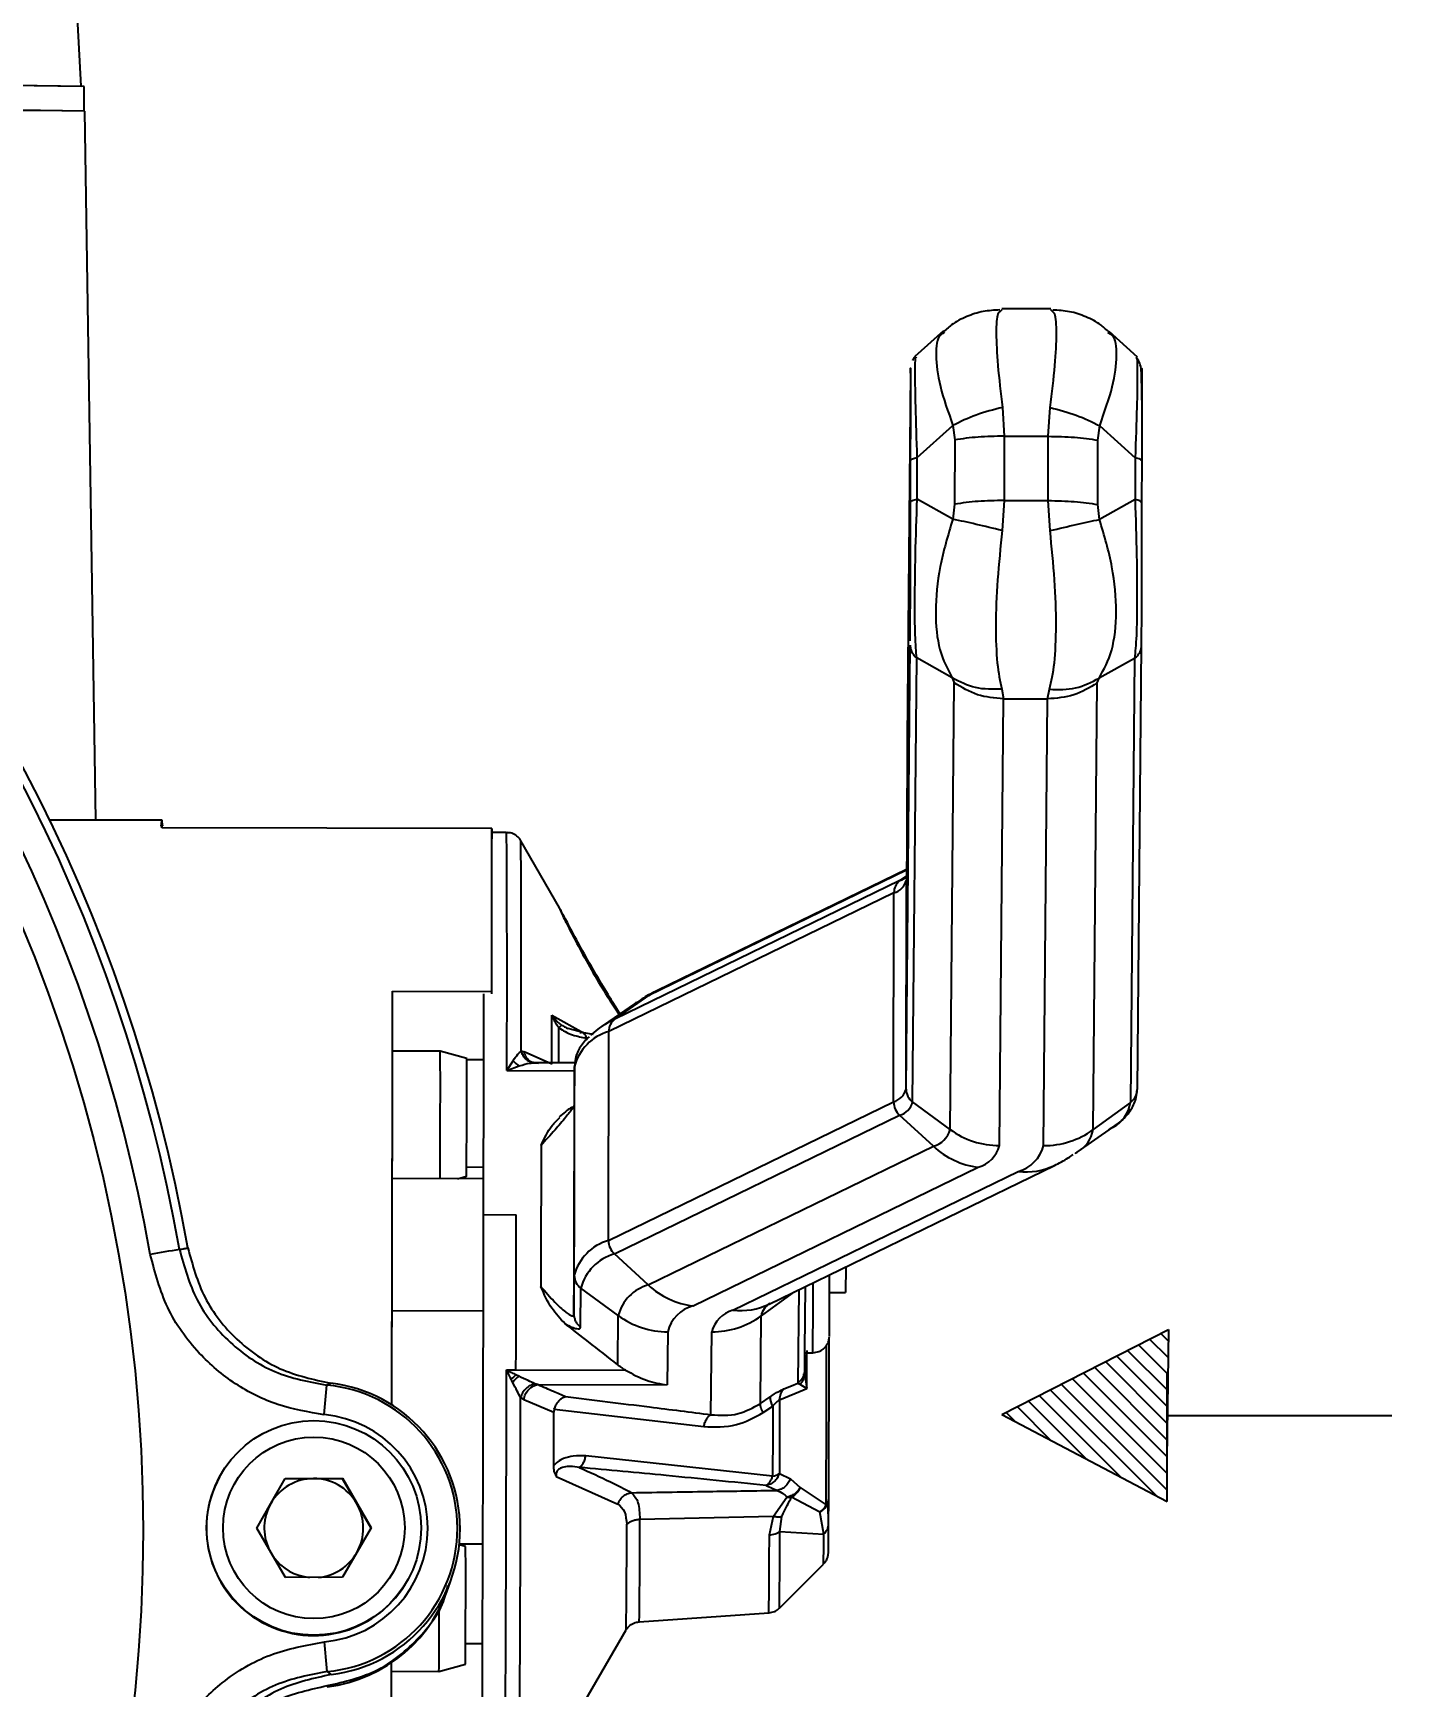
# Model space of a CAD drawing. Header units: millimetres. Extents: x 2451 to 4400, y 944 to 2322.
# Drawn here: x 3118 to 3201, y 2026.9 to 2127.1 of the extents above; entities that cross this region are included whole.
import ezdxf

# ---------------------------------------------------------------- set-up
doc = ezdxf.new("R2010")
doc.units = ezdxf.units.MM
doc.layers.add('layer 1', color=7, linetype='Continuous')
doc.layers.add('标注', color=3, linetype='Continuous', lineweight=13)
doc.styles.add('SLDTEXTSTYLE1', font='txt.shx', dxfattribs={"width": 0.7, "bigfont": 'gbcbig.shx'})
doc.dimstyles.new('SLDDIMSTYLE12$0', dxfattribs={"dimtxt": 12, "dimasz": 10, "dimexe": 0, "dimexo": 0.0625, "dimgap": 0.875, "dimtad": 1, "dimdec": 1, "dimlfac": 1.8, "dimrnd": 1e-09, "dimzin": 12, "dimdsep": 46, "dimtxsty": 'SLDTEXTSTYLE1', "dimcen": 0.09, "dimdle": 8.16, "dimclrd": 3, "dimclre": 3, "dimadec": 0, "dimazin": 3, "dimtfac": 1, "dimtdec": 1, "dimtofl": 0, "dimtmove": 0, "dimatfit": 3, "dimfxl": 0, "dimfrac": 2, "dimtolj": 1, "dimlwd": 5, "dimlwe": 5, "dimarcsym": 0})

# ---------------------------------------------------------------- blocks, each defined once
blk = doc.blocks.new('*D54')
at = {"layer": 'Defpoints', "color": 0, "transparency": 16777216}
for p in [(3222.01, 2185.53), (3133.6, 1948.33), (3234.01, 1948.33)]:
    blk.add_point(p, dxfattribs=at)
at = {"layer": '标注', "color": 3, "lineweight": 5, "transparency": 16777216}
blk.add_line((3222.08, 2185.53), (3234.01, 2185.53), dxfattribs=at)
at = {"layer": '标注', "color": 3, "linetype": 'Continuous', "lineweight": 5, "transparency": 16777216}
for p, q in [((3234.01, 2175.53), (3234.01, 1958.33)), ((3133.66, 1948.33), (3234.01, 1948.33))]:
    blk.add_line(p, q, dxfattribs=at)
at = {"layer": '标注', "color": 3, "transparency": 16777216}
for points in [[(3232.35, 2175.53), (3235.68, 2175.53), (3234.01, 2185.53)], [(3232.35, 1958.33), (3235.68, 1958.33), (3234.01, 1948.33)]]:
    blk.add_solid(points, dxfattribs=at)
at = {"layer": '标注', "color": 0, "transparency": 16777216, "insert": (3228.14, 2066.93), "char_height": 10, "attachment_point": 5, "rotation": 90, "style": 'SLDTEXTSTYLE1'}
blk.add_mtext('\\A1;235', dxfattribs=at)

msp = doc.modelspace()

# ---------------------------------------------------------------- hatches: boundary and pattern name
at = {"layer": 'layer 1'}
h = msp.add_hatch(dxfattribs=at)
h.set_pattern_fill('ANSI31', color=256, scale=0.225, angle=90)
h.set_pattern_definition([(135, (1977.1605, -5074.2783), (-0.50513941, -0.50513941), [])])
h.paths.add_polyline_path([(3186.831, 2048.536), (3176.725, 2043.393), (3186.76, 2038.114), (3186.76, 2043.325)])

# ---------------------------------------------------------------- linework, layer by layer
at = {"color": 7, "linetype": 'Continuous', "lineweight": 25}
for p, q in [((3120.948, 2123.861), (3120.7, 2128.764)), ((3121.125, 2122.354), (3121.128, 2123.847)), ((3121.835, 2079.396), (3121.166, 2122.347)), ((3176.725, 2110.315), (3176.614, 2110.19)), ((3179.703, 2110.368), (3176.725, 2110.373)), ((3179.817, 2110.184), (3179.703, 2110.309)), ((3173.202, 2109.026), (3171.472, 2107.474)), ((3184.946, 2107.447), (3183.229, 2109.002)), ((3173.269, 2108.949), (3173.162, 2108.88)), ((3183.267, 2108.858), (3183.162, 2108.926)), ((3171.203, 2106.553), (3170.999, 2084.337)), ((3176.772, 2104.397), (3176.883, 2102.653)), ((3179.55, 2102.648), (3179.665, 2104.392)), ((3171.61, 2101.366), (3173.769, 2103.303)), ((3173.769, 2103.303), (3173.881, 2102.431)), ((3182.547, 2102.414), (3182.661, 2103.286)), ((3182.661, 2103.286), (3184.809, 2101.341)), ((3173.881, 2102.431), (3173.875, 2098.536)), ((3176.883, 2102.653), (3176.877, 2098.758)), ((3176.883, 2102.653), (3179.55, 2102.648)), ((3179.544, 2098.753), (3179.55, 2102.648)), ((3182.542, 2098.52), (3182.547, 2102.414)), ((3171.204, 2098.653), (3171.208, 2101.184)), ((3171.606, 2098.834), (3171.61, 2101.366)), ((3184.809, 2101.341), (3184.806, 2098.809)), ((3185.208, 2101.158), (3185.204, 2098.626)), ((3173.761, 2097.626), (3171.606, 2098.834)), ((3173.875, 2098.536), (3173.761, 2097.626)), ((3176.877, 2098.758), (3176.761, 2096.937)), ((3176.877, 2098.758), (3179.544, 2098.753)), ((3179.653, 2096.932), (3179.544, 2098.753)), ((3182.653, 2097.609), (3182.542, 2098.52)), ((3184.806, 2098.809), (3182.653, 2097.609)), ((3170.931, 2063.098), (3171.179, 2090.001)), ((3185.179, 2089.974), (3184.931, 2063.072)), ((3171.33, 2062.319), (3171.577, 2089.221)), ((3173.732, 2088.012), (3171.577, 2089.221)), ((3184.777, 2089.196), (3182.624, 2087.996)), ((3184.777, 2089.196), (3184.53, 2062.294)), ((3173.732, 2088.012), (3173.843, 2087.721)), ((3182.51, 2087.705), (3182.624, 2087.996)), ((3173.594, 2060.659), (3173.843, 2087.721)), ((3176.733, 2087.324), (3176.842, 2086.742)), ((3179.508, 2086.737), (3179.625, 2087.319)), ((3182.261, 2060.643), (3182.51, 2087.705)), ((3176.593, 2059.68), (3176.842, 2086.742)), ((3176.842, 2086.742), (3179.508, 2086.737)), ((3179.259, 2059.675), (3179.508, 2086.737)), ((3170.995, 2083.732), (3170.976, 2078.944)), ((3125.844, 2079.388), (3119.041, 2079.401)), ((3125.787, 2079.02), (3125.902, 2079.02)), ((3125.839, 2079.388), (3125.828, 2079.389)), ((3125.902, 2079.02), (3125.839, 2079.381)), ((3145.843, 2078.884), (3125.843, 2078.921)), ((3145.843, 2078.884), (3145.842, 2078.252)), ((3145.843, 2078.85), (3145.843, 2078.652)), ((3145.843, 2078.85), (3145.843, 2078.85)), ((3145.843, 2078.652), (3145.843, 2078.85)), ((3146.728, 2078.65), (3145.843, 2078.652)), ((3149.934, 2074.077), (3147.593, 2078.148)), ((3170.971, 2078.036), (3170.95, 2075.756)), ((3170.955, 2076.354), (3155.337, 2068.761)), ((3170.956, 2076.407), (3155.862, 2069.069)), ((3170.56, 2075.728), (3170.952, 2076.001)), ((3170.197, 2074.988), (3152.917, 2066.587)), ((3170.56, 2075.728), (3153.281, 2067.327)), ((3170.178, 2062.33), (3170.197, 2074.988)), ((3170.931, 2063.098), (3170.95, 2075.756)), ((3139.818, 2065.395), (3139.825, 2069.03)), ((3139.825, 2069.03), (3145.825, 2069.019)), ((3145.824, 2068.874), (3145.825, 2069.019)), ((3154.485, 2068.272), (3152.329, 2066.782)), ((3153.281, 2067.327), (3155.337, 2068.761)), ((3149.471, 2067.582), (3149.605, 2067.259)), ((3149.471, 2067.582), (3149.665, 2067.327)), ((3149.471, 2067.582), (3151.427, 2066.484)), ((3151.353, 2066.522), (3150.433, 2066.776)), ((3151.998, 2066.416), (3151.277, 2066.534)), ((3152.899, 2053.93), (3152.917, 2066.587)), ((3142.711, 2065.39), (3139.818, 2065.395)), ((3144.311, 2064.958), (3142.711, 2065.39)), ((3147.611, 2065.411), (3147.794, 2065.357)), ((3149.469, 2064.616), (3147.794, 2065.357)), ((3145.307, 2064.876), (3144.312, 2064.878)), ((3146.745, 2064.218), (3147.121, 2064.818)), ((3146.745, 2064.218), (3147.497, 2064.508)), ((3146.745, 2064.218), (3150.843, 2064.21)), ((3148.236, 2064.683), (3148.151, 2064.756)), ((3148.155, 2064.761), (3148.19, 2064.763)), ((3150.871, 2064.691), (3148.415, 2064.696)), ((3148.476, 2064.695), (3148.66, 2064.669)), ((3150.846, 2064.476), (3150.824, 2062.116)), ((3150.827, 2051.818), (3150.846, 2064.476)), ((3152.899, 2053.93), (3170.178, 2062.33)), ((3173.594, 2060.659), (3171.33, 2062.319)), ((3184.53, 2062.294), (3182.261, 2060.643)), ((3153.26, 2053.112), (3170.539, 2061.512)), ((3172.59, 2059.635), (3170.539, 2061.512)), ((3181.292, 2059.275), (3183.448, 2060.766)), ((3155.311, 2051.235), (3172.59, 2059.635)), ((3145.294, 2058.36), (3144.301, 2058.362)), ((3158.027, 2049.968), (3175.306, 2058.368)), ((3160.442, 2049.707), (3177.721, 2058.107)), ((3162.636, 2050.078), (3179.915, 2058.479)), ((3145.303, 2057.669), (3139.803, 2057.68)), ((3143.759, 2057.672), (3144.297, 2057.816)), ((3145.312, 2055.494), (3147.312, 2055.49)), ((3155.311, 2051.235), (3153.26, 2053.112)), ((3167.273, 2052.332), (3167.269, 2050.778)), ((3150.805, 2049.458), (3150.827, 2051.818)), ((3151.204, 2048.679), (3151.226, 2051.039)), ((3153.49, 2049.379), (3151.226, 2051.039)), ((3164.425, 2050.948), (3164.373, 2045.287)), ((3164.821, 2051.141), (3164.786, 2047.304)), ((3164.156, 2050.817), (3162.157, 2049.363)), ((3162.64, 2050.082), (3162.636, 2050.078)), ((3166.298, 2050.78), (3167.269, 2050.778)), ((3139.788, 2049.68), (3145.288, 2049.669)), ((3153.463, 2046.4), (3153.49, 2049.379)), ((3162.108, 2044.046), (3162.157, 2049.363)), ((3156.489, 2048.4), (3156.459, 2045.181)), ((3159.109, 2043.377), (3159.155, 2048.395)), ((3164.786, 2047.304), (3164.774, 2046.065)), ((3164.784, 2047.133), (3165.283, 2047.132)), ((3146.718, 2046.088), (3147.295, 2046.087)), ((3147.295, 2046.087), (3153.928, 2046.074)), ((3164.773, 2046.054), (3164.773, 2045.824)), ((3148.631, 2045.196), (3148.447, 2045.252)), ((3148.631, 2045.196), (3156.459, 2045.181)), ((3164.373, 2045.287), (3164.504, 2045.22)), ((3164.504, 2045.22), (3164.924, 2044.953)), ((3164.763, 2045.699), (3164.747, 2045.841)), ((3164.784, 2045.616), (3164.755, 2045.659)), ((3164.773, 2045.824), (3164.81, 2045.609)), ((3164.81, 2045.609), (3164.924, 2044.953)), ((3147.763, 2044.3), (3147.58, 2044.408)), ((3147.763, 2044.3), (3149.592, 2043.53)), ((3162.108, 2044.046), (3162.691, 2044.451)), ((3162.273, 2043.499), (3162.856, 2043.889)), ((3149.616, 2043.701), (3158.674, 2042.653)), ((3162.846, 2039.648), (3151.529, 2040.874)), ((3129.349, 2039.634), (3129.337, 2039.612)), ((3131.59, 2036.509), (3133.313, 2039.514)), ((3132.444, 2037.999), (3133.306, 2039.502)), ((3133.306, 2039.502), (3133.313, 2039.514)), ((3133.306, 2039.502), (3135.038, 2039.507)), ((3133.313, 2039.514), (3136.777, 2039.525)), ((3135.038, 2039.507), (3136.77, 2039.513)), ((3136.77, 2039.513), (3136.777, 2039.525)), ((3136.77, 2039.513), (3137.641, 2038.015)), ((3136.777, 2039.525), (3138.518, 2036.531)), ((3149.737, 2039.632), (3153.46, 2037.957)), ((3163.259, 2039.817), (3163.922, 2039.496)), ((3163.922, 2039.496), (3164.512, 2038.971)), ((3164.512, 2038.971), (3166.092, 2037.913)), ((3131.59, 2036.509), (3132.444, 2037.999)), ((3137.641, 2038.015), (3138.511, 2036.518)), ((3162.896, 2037.224), (3163.716, 2038.381)), ((3163.999, 2038.395), (3165.712, 2037.486)), ((3166.231, 2036.654), (3166.21, 2038.064)), ((3154.803, 2037.045), (3162.896, 2037.224)), ((3162.647, 2036.089), (3162.896, 2037.224)), ((3163.285, 2036.299), (3163.411, 2037.212)), ((3165.945, 2036.147), (3165.712, 2037.486)), ((3133.331, 2033.514), (3131.59, 2036.509)), ((3138.518, 2036.531), (3136.796, 2033.525)), ((3163.285, 2036.299), (3165.945, 2036.147)), ((3144.246, 2035.396), (3143.859, 2035.501)), ((3143.864, 2035.556), (3145.244, 2035.553)), ((3163.256, 2031.658), (3165.929, 2034.321)), ((3136.796, 2033.525), (3133.331, 2033.514)), ((3140.744, 2033.377), (3140.756, 2033.399)), ((3154.768, 2030.834), (3162.618, 2031.369)), ((3147.482, 2019.149), (3153.971, 2030.339)), ((3144.24, 2029.52), (3145.23, 2029.518)), ((3142.632, 2027.828), (3144.233, 2028.254)), ((3135.864, 2026.963), (3135.864, 2026.884)), ((3139.738, 2023.017), (3139.747, 2027.834)), ((3139.747, 2027.834), (3142.632, 2027.828))]:
    msp.add_line(p, q, dxfattribs=at)
at = {"color": 7, "linetype": 'Continuous', "lineweight": 25, "flags": 128}
for points in [[(3125.843, 2078.921), (3125.844, 2079.129), (3125.844, 2079.276), (3125.844, 2079.362), (3125.844, 2079.388), (3125.844, 2079.359)], [(3145.825, 2069.019), (3145.828, 2070.869), (3145.831, 2072.564), (3145.834, 2074.091), (3145.837, 2075.441), (3145.839, 2076.603), (3145.841, 2077.568), (3145.842, 2078.33), (3145.843, 2078.884)], [(3139.778, 2043.967), (3139.778, 2044.035), (3139.784, 2047.358), (3139.79, 2050.707), (3139.797, 2054.039), (3139.803, 2057.313), (3139.809, 2060.487), (3139.814, 2063.523), (3139.82, 2066.383), (3139.825, 2069.03)], [(3155.337, 2068.761), (3155.637, 2068.95), (3155.862, 2069.069)], [(3145.325, 2068.875), (3145.324, 2067.126), (3145.322, 2064.462), (3145.32, 2061.613), (3145.316, 2058.612), (3145.312, 2055.494)], [(3154.609, 2068.355), (3154.551, 2068.317), (3154.485, 2068.272)], [(3155.337, 2068.761), (3154.917, 2068.541), (3154.609, 2068.355)], [(3149.469, 2064.616), (3149.47, 2065.008), (3149.47, 2065.394), (3149.47, 2065.775), (3149.47, 2066.149), (3149.47, 2066.517), (3149.47, 2066.878), (3149.47, 2067.233), (3149.471, 2067.582)], [(3149.902, 2064.693), (3149.903, 2065.005), (3149.903, 2065.316), (3149.903, 2065.623), (3149.903, 2065.925), (3149.903, 2066.224), (3149.903, 2066.518), (3149.903, 2066.808)], [(3139.803, 2057.68), (3139.804, 2057.745), (3139.805, 2058.294), (3139.806, 2059.147), (3139.808, 2060.22), (3139.81, 2061.408), (3139.813, 2062.594), (3139.815, 2063.664), (3139.816, 2064.511), (3139.817, 2065.053), (3139.818, 2065.238)], [(3150.824, 2062.116), (3150.822, 2060.615), (3150.821, 2059.082), (3150.818, 2057.522), (3150.816, 2055.939), (3150.814, 2054.337), (3150.811, 2052.72), (3150.808, 2051.092), (3150.805, 2049.458)], [(3148.818, 2059.693), (3148.816, 2058.661), (3148.815, 2057.614), (3148.813, 2056.556), (3148.812, 2055.487), (3148.81, 2054.408), (3148.809, 2053.322), (3148.807, 2052.23), (3148.805, 2051.132)], [(3181.168, 2059.192), (3181.226, 2059.231), (3181.292, 2059.275)], [(3145.312, 2055.494), (3145.307, 2052.295), (3145.301, 2049.054), (3145.295, 2045.809), (3145.288, 2042.596), (3145.281, 2039.455), (3145.273, 2036.422), (3145.265, 2033.532), (3145.257, 2030.819), (3145.248, 2028.315), (3145.24, 2026.05), (3145.232, 2024.05), (3145.224, 2022.338), (3145.216, 2020.935), (3145.209, 2019.856), (3145.202, 2019.116), (3145.196, 2018.721), (3145.19, 2018.678), (3145.185, 2018.986), (3145.183, 2019.352)], [(3147.295, 2046.087), (3147.298, 2047.268), (3147.3, 2048.45), (3147.302, 2049.634), (3147.304, 2050.815), (3147.306, 2051.994), (3147.308, 2053.167), (3147.31, 2054.333), (3147.312, 2055.49)], [(3139.778, 2043.967), (3139.779, 2044.894), (3139.785, 2047.638), (3139.788, 2049.68)], [(3166.246, 2038.299), (3166.252, 2039.992), (3166.258, 2041.907), (3166.263, 2043.993), (3166.268, 2046.198), (3166.272, 2047.966)], [(3164.924, 2044.953), (3164.925, 2045.416), (3164.926, 2045.882), (3164.927, 2046.35), (3164.928, 2046.82), (3164.929, 2047.261)], [(3166.092, 2037.913), (3166.098, 2039.669), (3166.104, 2041.655), (3166.11, 2043.82), (3166.115, 2046.108), (3166.118, 2047.58)], [(3163.271, 2044.279), (3164.197, 2044.657), (3164.924, 2044.953)], [(3163.519, 2044.937), (3163.997, 2045.133), (3164.373, 2045.287)], [(3162.856, 2043.889), (3162.855, 2043.34), (3162.854, 2042.796), (3162.852, 2042.257), (3162.851, 2041.723), (3162.85, 2041.194), (3162.848, 2040.672), (3162.847, 2040.157), (3162.846, 2039.648)], [(3163.271, 2044.279), (3163.269, 2043.701), (3163.268, 2043.127), (3163.266, 2042.559), (3163.265, 2041.997), (3163.264, 2041.441), (3163.262, 2040.892), (3163.261, 2040.35), (3163.259, 2039.817)], [(3149.585, 2040.293), (3149.586, 2040.691), (3149.587, 2041.091), (3149.588, 2041.493), (3149.589, 2041.898), (3149.59, 2042.303), (3149.591, 2042.711), (3149.592, 2043.12), (3149.592, 2043.53)], [(3139.738, 2023.017), (3139.742, 2024.78), (3139.746, 2026.85), (3139.748, 2028.343)], [(3139.747, 2027.834), (3139.748, 2027.944), (3139.748, 2028.344)]]:
    msp.add_lwpolyline(points, dxfattribs=at)
at = {"color": 7, "linetype": 'Continuous', "lineweight": 25}
for centre, radius in [((3030.04, 2036.361), 94.663), ((3135.052, 2036.517), 6.5), ((3135.054, 2036.52), 5.5)]:
    msp.add_circle(centre, radius, dxfattribs=at)
for centre, radius, start, end in [((3030.037, 2036.355), 98.358, 9.97103, 80.17554), ((3030.019, 2036.322), 98.897, 9.98805, 80.15852), ((3030.04, 2036.36), 96.56, 9.97103, 80.17554), ((3080.415, -1240.457), 3364.551, 89.306666, 90.082028), ((3078.141, -1649.468), 3773.558, 89.350019, 90.038598), ((3081.932, -1097.624), 3220.21, 89.302633, 90.063052), ((3081.312, -1213.659), 3336.244, 89.315529, 90.050211), ((1662.989, 2069.713), 1483.766, 359.787804, 0.345097), ((1794.432, 2069.929), 1353.186, 359.808689, 0.348016), ((3169.43, 2078.124), 2.65, 295.24418, 305.37832), ((3171.087, 2075.01), 0.891, 126.27936, 181.38624), ((3169.901, 2076.031), 1.084, 285.80968, 345.28933), ((3149.169, 2067.708), 0.625, 314.19082, 322.46077), ((3151.052, 2065.966), 1.425, 134.50456, 143.7613), ((3155.6, 2062.195), 5.632, 114.31767, 132.14262), ((3153.808, 2066.609), 0.891, 126.27965, 181.38624), ((3153.73, 2063.719), 2.982, 105.80968, 165.28933), ((2097.64, 2063.158), 1045.074, 359.699377, 0.122379), ((2419.024, 2062.753), 725.29, 359.609932, 0.174176), ((3148.133, 2065.661), 1.317, 219.82595, 241.14282), ((3169.882, 2063.374), 1.084, 285.80968, 345.28934), ((3171.897, 2063.101), 0.966, 180.13473, 234.04922), ((3183.966, 2063.077), 0.965, 305.75488, 359.70234), ((3171.296, 2062.335), 1.118, 180.24064, 227.4025), ((3170.229, 2062.608), 1.138, 285.80916, 345.29049), ((3182.455, 2062.616), 2.1, 298.20725, 351.16182), ((3172.196, 2061.026), 1.446, 285.80968, 345.28933), ((3176.596, 2064.77), 5.091, 233.86445, 269.96206), ((3179.276, 2064.762), 5.087, 269.81807, 305.9323), ((3180.404, 2060.932), 1.879, 298.20725, 351.16182), ((3175.884, 2063.152), 4.819, 226.87008, 263.10388), ((3174.801, 2060.15), 1.852, 285.80968, 345.28933), ((3177.118, 2060.237), 2.214, 285.80968, 345.28933), ((3178.177, 2062.078), 3.997, 263.45746, 295.77052), ((3153.711, 2051.061), 2.982, 105.80968, 165.28933), ((3154.016, 2053.935), 1.118, 180.24064, 227.40217), ((3156.618, 1876.452), 179.41, 99.53162, 100.10446), ((3154.057, 2050.295), 2.927, 105.8094, 165.28943), ((3151.793, 2051.82), 0.966, 180.13471, 234.04896), ((3156.024, 2048.714), 2.62, 105.80968, 165.28933), ((3158.605, 2054.752), 4.819, 226.87009, 263.10389), ((2539.132, 2051.974), 626.169, 359.556913, 359.945099), ((2657.248, 2052.12), 509.052, 359.55152, 359.97077), ((3158.63, 2047.838), 2.214, 105.80968, 165.28933), ((3160.898, 2053.678), 3.997, 263.45746, 295.77041), ((3163.175, 2049.206), 1.03, 118.70132, 171.24577), ((3156.492, 2053.49), 5.091, 233.86445, 269.96206), ((3160.947, 2047.924), 1.852, 105.80968, 165.28933), ((3159.171, 2053.482), 5.087, 269.81792, 305.9322), ((-640.303, 2046.573), 3787.021, 359.577542, 359.992665), ((2811.351, 2073.903), 325.761, 354.62321, 354.93873), ((3135.037, 2036.489), 8.712, 275.44582, 84.70086), ((3135.02, 2036.457), 8.89, 276.98978, 83.15691), ((3149.589, 2043.116), 3.526, 130.58235, 137.10171), ((3164.166, 2044.317), 0.897, 136.25638, 182.45189), ((-238.553, 2044.831), 3386.133, 359.565433, 359.992842), ((3163.645, 2044.427), 0.954, 178.53629, 214.28679), ((3135.04, 2036.495), 6.912, 275.44583, 84.70085), ((3135.04, 2036.495), 6.5, 151.3368, 331.33626), ((3135.047, 2036.507), 3, 90.17977, 150.17994), ((3135.047, 2036.507), 3, 30.18021, 90.17985), ((3162.639, 2040.752), 1.123, 280.60062, 303.54163), ((3135.047, 2036.507), 3, 150.18007, 204.99697), ((3135.047, 2036.507), 3, 330.18008, 30.18027), ((3165.31, 2038.332), 0.937, 295.39792, 358.00277), ((3165.131, 2038.386), 1.072, 302.82082, 333.78084), ((3165.657, 2038.31), 0.59, 317.63471, 358.94086), ((2764.471, 2036.129), 390.333, 359.22278, 0.13442), ((2748.484, 2035.8), 405.523, 359.22834, 0.13034), ((2814.127, 2035.885), 348.52, 359.25748, 0.03361), ((2818.439, 2036.108), 344.845, 359.26054, 0.03172), ((3088.651, 2035.885), 77.294, 358.84083, 0.19433), ((3135.047, 2036.507), 3, 275.42388, 330.17995), ((2418.96, 2033.192), 725.29, 359.609932, 0.174176), ((3135.047, 2036.507), 3, 215.36346, 264.93578), ((3134.762, 2035.716), 8.9, 277.11175, 344.0623), ((2607.869, 2031.688), 534.776, 359.58645, 359.98901), ((2901.196, 2006.816), 235.606, 5.1137, 5.55264)]:
    msp.add_arc(centre, radius, start, end, dxfattribs=at)
msp.add_ellipse((3124.795, 2049.39), major_axis=(1.033, 29.998), ratio=0.0060211, start_param=0.000196, end_param=0.1570316, dxfattribs=at)
for points, knots in [([(3176.616, 2110.301), (3176.275, 2110.283), (3175.586, 2110.246), (3174.592, 2109.924), (3173.748, 2109.486), (3173.31, 2109.085), (3173.129, 2108.919)], [0, 0, 0, 0, 0.2655793, 0.5371604, 0.8089121, 1, 1, 1, 1]), ([(3176.614, 2110.19), (3176.569, 2110.161), (3176.424, 2110.069), (3176.371, 2108.964), (3176.454, 2107.048), (3176.666, 2105.283), (3176.772, 2104.397)], [0, 0, 0, 0, 0.130481, 0.4195627, 0.708722, 1, 1, 1, 1]), ([(3179.665, 2104.392), (3179.773, 2105.277), (3179.988, 2107.042), (3180.07, 2108.957), (3180.014, 2110.062), (3179.864, 2110.155), (3179.817, 2110.184)], [0, 0, 0, 0, 0.291277, 0.580435, 0.8695156, 1, 1, 1, 1]), ([(3183.25, 2108.94), (3183.086, 2109.092), (3182.664, 2109.479), (3181.839, 2109.909), (3180.847, 2110.236), (3180.157, 2110.276), (3179.816, 2110.295)], [0, 0, 0, 0, 0.1773745, 0.4537399, 0.7299254, 1, 1, 1, 1]), ([(3173.162, 2108.88), (3173.109, 2108.851), (3172.795, 2108.681), (3172.697, 2107.607), (3172.906, 2105.76), (3173.481, 2104.124), (3173.769, 2103.303)], [0, 0, 0, 0, 0.063268, 0.3746954, 0.6862063, 1, 1, 1, 1]), ([(3182.661, 2103.286), (3182.951, 2104.106), (3183.529, 2105.74), (3183.736, 2107.586), (3183.636, 2108.659), (3183.32, 2108.83), (3183.267, 2108.858)], [0, 0, 0, 0, 0.3142358, 0.6261853, 0.9380513, 1, 1, 1, 1]), ([(3171.475, 2107.465), (3171.465, 2107.456), (3171.395, 2107.393), (3171.351, 2107.309), (3171.313, 2107.238)], [0, 0, 0, 0, 0.15119103, 1, 1, 1, 1]), ([(3171.61, 2101.366), (3171.573, 2102.446), (3171.506, 2104.447), (3171.478, 2106.541), (3171.494, 2107.526), (3171.534, 2107.42), (3171.546, 2107.389)], [0, 0, 0, 0, 0.3258743, 0.6036927, 0.8816137, 1, 1, 1, 1]), ([(3184.87, 2107.361), (3184.884, 2107.392), (3184.93, 2107.495), (3184.949, 2106.5), (3184.92, 2104.405), (3184.848, 2102.412), (3184.809, 2101.341)], [0, 0, 0, 0, 0.118836, 0.3972893, 0.6759167, 1, 1, 1, 1]), ([(3185.208, 2104.836), (3185.208, 2105.263), (3185.208, 2106.186), (3185.174, 2107.014), (3184.978, 2107.289), (3184.91, 2107.386)], [0, 0, 0, 0, 0.358739, 0.7752182, 1, 1, 1, 1]), ([(3171.208, 2101.184), (3171.209, 2101.949), (3171.211, 2103.371), (3171.212, 2105.08), (3171.211, 2106.296), (3171.208, 2106.947), (3171.205, 2106.691), (3171.203, 2106.553)], [0, 0, 0, 0, 0.20872371, 0.38836947, 0.55468562, 0.75997191, 1, 1, 1, 1]), ([(3185.203, 2106.526), (3185.205, 2106.654), (3185.208, 2106.892), (3185.21, 2106.469), (3185.212, 2105.451), (3185.211, 2103.669), (3185.209, 2102.037), (3185.208, 2101.158)], [0, 0, 0, 0, 0.2085412, 0.3881399, 0.5544367, 0.759769, 1, 1, 1, 1]), ([(3176.772, 2104.397), (3176.229, 2104.257), (3175.141, 2103.978), (3174.226, 2103.528), (3173.769, 2103.303)], [0, 0, 0, 0, 0.50000229, 1, 1, 1, 1]), ([(3179.665, 2104.392), (3180.204, 2104.251), (3181.291, 2103.968), (3182.203, 2103.514), (3182.661, 2103.286)], [0, 0, 0, 0, 0.4968674, 1, 1, 1, 1]), ([(3171.18, 2090.25), (3171.181, 2090.422), (3171.184, 2090.802), (3171.189, 2091.999), (3171.194, 2093.732), (3171.2, 2096.046), (3171.203, 2097.74), (3171.204, 2098.653)], [0, 0, 0, 0, 0.1567304, 0.348086, 0.5252691, 0.7440429, 1, 1, 1, 1]), ([(3171.577, 2089.221), (3171.543, 2089.612), (3171.478, 2090.338), (3171.456, 2092.663), (3171.494, 2095.605), (3171.567, 2097.705), (3171.606, 2098.834)], [0, 0, 0, 0, 0.2702915, 0.5008839, 0.7316205, 1, 1, 1, 1]), ([(3184.806, 2098.809), (3184.841, 2097.671), (3184.907, 2095.561), (3184.93, 2092.614), (3184.891, 2090.304), (3184.817, 2089.583), (3184.777, 2089.196)], [0, 0, 0, 0, 0.2705363, 0.5011773, 0.7319034, 1, 1, 1, 1]), ([(3185.204, 2098.626), (3185.203, 2097.836), (3185.2, 2096.366), (3185.196, 2094.25), (3185.19, 2092.387), (3185.184, 2090.777), (3185.181, 2090.256), (3185.179, 2089.974)], [0, 0, 0, 0, 0.2087237, 0.3883695, 0.5546856, 0.7599719, 1, 1, 1, 1]), ([(3173.761, 2097.626), (3173.471, 2096.661), (3172.895, 2094.737), (3172.653, 2091.982), (3172.879, 2089.584), (3173.447, 2088.538), (3173.732, 2088.012)], [0, 0, 0, 0, 0.2509317, 0.5000153, 0.7490533, 1, 1, 1, 1]), ([(3176.761, 2096.937), (3176.221, 2097.068), (3175.135, 2097.331), (3174.221, 2097.527), (3173.761, 2097.626)], [0, 0, 0, 0, 0.4968674, 1, 1, 1, 1]), ([(3179.653, 2096.932), (3180.197, 2097.061), (3181.285, 2097.32), (3182.197, 2097.513), (3182.653, 2097.609)], [0, 0, 0, 0, 0.5000008, 1, 1, 1, 1]), ([(3182.624, 2087.996), (3182.914, 2088.52), (3183.492, 2089.564), (3183.734, 2091.961), (3183.507, 2094.717), (3182.938, 2096.643), (3182.653, 2097.609)], [0, 0, 0, 0, 0.2509467, 0.4999847, 0.7490684, 1, 1, 1, 1]), ([(3176.761, 2096.937), (3176.652, 2095.931), (3176.435, 2093.925), (3176.341, 2091.136), (3176.42, 2088.772), (3176.628, 2087.808), (3176.733, 2087.324)], [0, 0, 0, 0, 0.2509316, 0.5000152, 0.7490533, 1, 1, 1, 1]), ([(3179.625, 2087.319), (3179.735, 2087.802), (3179.953, 2088.766), (3180.048, 2091.129), (3179.968, 2093.919), (3179.758, 2095.925), (3179.653, 2096.932)], [0, 0, 0, 0, 0.2509467, 0.4999848, 0.7490685, 1, 1, 1, 1]), ([(3176.733, 2087.324), (3176.189, 2087.316), (3175.102, 2087.299), (3174.189, 2087.775), (3173.732, 2088.012)], [0, 0, 0, 0, 0.4999999, 1, 1, 1, 1]), ([(3179.625, 2087.319), (3180.165, 2087.308), (3181.251, 2087.287), (3182.165, 2087.758), (3182.624, 2087.996)], [0, 0, 0, 0, 0.49686744, 1, 1, 1, 1]), ([(3170.999, 2084.337), (3170.998, 2084.262), (3170.997, 2084.125), (3170.996, 2083.854), (3170.995, 2083.732)], [0, 0, 0, 0, 0.5508938, 1, 1, 1, 1]), ([(3147.607, 2078.107), (3147.582, 2078.157), (3147.506, 2078.304), (3147.287, 2078.496), (3147.007, 2078.636), (3146.813, 2078.635), (3146.736, 2078.635)], [0, 0, 0, 0, 0.1582571, 0.4672751, 0.7878151, 1, 1, 1, 1]), ([(3170.976, 2078.944), (3170.975, 2078.738), (3170.973, 2078.334), (3170.972, 2078.134), (3170.971, 2078.036)], [0, 0, 0, 0, 0.5097088, 1, 1, 1, 1]), ([(3149.898, 2074.132), (3149.898, 2074.132), (3149.885, 2074.152), (3149.915, 2074.081), (3149.99, 2073.91), (3150.182, 2073.503), (3150.575, 2072.703), (3151.019, 2071.867), (3151.252, 2071.429)], [0, 0, 0, 0, 0.0035147, 0.1343787, 0.2670283, 0.4024902, 0.6866685, 1, 1, 1, 1]), ([(3152.271, 2069.831), (3151.985, 2070.325), (3151.426, 2071.293), (3150.796, 2072.456), (3150.408, 2073.189), (3150.184, 2073.612), (3150.02, 2073.922), (3149.962, 2074.026), (3149.934, 2074.077)], [0, 0, 0, 0, 0.2761052, 0.5399605, 0.6646183, 0.7810211, 0.8926751, 1, 1, 1, 1]), ([(3151.252, 2071.429), (3151.527, 2070.932), (3152.077, 2069.938), (3152.928, 2068.55), (3153.35, 2067.925), (3153.551, 2067.627)], [0, 0, 0, 0, 0.3429205, 0.6863659, 1, 1, 1, 1]), ([(3153.6, 2067.66), (3153.428, 2067.931), (3153.056, 2068.517), (3152.546, 2069.371), (3152.271, 2069.831)], [0, 0, 0, 0, 0.4613627, 1, 1, 1, 1]), ([(3155.862, 2069.069), (3155.578, 2068.932), (3155.187, 2068.743), (3154.821, 2068.479), (3154.721, 2068.407)], [0, 0, 0, 0, 0.7275003, 1, 1, 1, 1]), ([(3149.605, 2067.259), (3149.656, 2067.166), (3149.743, 2067.006), (3149.856, 2066.866), (3149.903, 2066.808)], [0, 0, 0, 0, 0.5830316, 1, 1, 1, 1]), ([(3150.054, 2066.982), (3149.978, 2067.039), (3149.836, 2067.144), (3149.719, 2067.269), (3149.665, 2067.327)], [0, 0, 0, 0, 0.5364801, 1, 1, 1, 1]), ([(3150.054, 2066.982), (3150.133, 2066.932), (3150.264, 2066.85), (3150.39, 2066.798), (3150.439, 2066.778)], [0, 0, 0, 0, 0.6084364, 1, 1, 1, 1]), ([(3149.903, 2066.808), (3150.025, 2066.728), (3150.287, 2066.556), (3150.857, 2066.324), (3151.286, 2066.239), (3151.566, 2066.184)], [0, 0, 0, 0, 0.2320046, 0.4979825, 1, 1, 1, 1]), ([(3151.723, 2066.275), (3151.537, 2066.081), (3151.17, 2065.697), (3150.892, 2065.06), (3150.858, 2064.639), (3150.846, 2064.483)], [0, 0, 0, 0, 0.3918062, 0.7742593, 1, 1, 1, 1]), ([(3151.168, 2066.526), (3151.209, 2066.536), (3151.294, 2066.555), (3151.408, 2066.495), (3151.505, 2066.374), (3151.546, 2066.246), (3151.566, 2066.184)], [0, 0, 0, 0, 0.2454954, 0.5, 0.7545047, 1, 1, 1, 1]), ([(3147.121, 2064.818), (3147.221, 2064.96), (3147.397, 2065.212), (3147.546, 2065.351), (3147.611, 2065.411)], [0, 0, 0, 0, 0.5684211, 1, 1, 1, 1]), ([(3148.476, 2064.695), (3148.381, 2064.702), (3148.186, 2064.718), (3147.922, 2064.874), (3147.712, 2065.109), (3147.644, 2065.312), (3147.611, 2065.411)], [0, 0, 0, 0, 0.2432266, 0.5000017, 0.7567759, 1, 1, 1, 1]), ([(3148.66, 2064.669), (3148.561, 2064.668), (3148.358, 2064.666), (3148.087, 2064.81), (3147.879, 2065.046), (3147.822, 2065.255), (3147.794, 2065.357)], [0, 0, 0, 0, 0.2423334, 0.4999392, 0.757578, 1, 1, 1, 1]), ([(3147.497, 2064.508), (3147.717, 2064.574), (3148.066, 2064.68), (3148.365, 2064.691), (3148.476, 2064.695)], [0, 0, 0, 0, 0.6290875, 1, 1, 1, 1]), ([(3183.219, 2060.641), (3183.488, 2060.817), (3184.04, 2061.178), (3184.578, 2061.824), (3184.887, 2062.487), (3184.919, 2062.908), (3184.931, 2063.065)], [0, 0, 0, 0, 0.2864826, 0.5880535, 0.8470996, 1, 1, 1, 1]), ([(3150.773, 2062.005), (3150.749, 2061.968), (3150.695, 2061.882), (3150.531, 2061.666), (3150.199, 2061.257), (3149.6, 2060.558), (3149.098, 2060.004), (3148.817, 2059.693)], [0, 0, 0, 0, 0.0869463, 0.2001877, 0.3216681, 0.6201156, 1, 1, 1, 1]), ([(3150.755, 2061.998), (3150.712, 2061.992), (3150.616, 2061.98), (3150.32, 2061.747), (3150.043, 2061.524), (3149.911, 2061.418)], [0, 0, 0, 0, 0.2958671, 0.6635897, 1, 1, 1, 1]), ([(3150.824, 2062.116), (3150.822, 2062.097), (3150.82, 2062.076), (3150.779, 2062.014), (3150.773, 2062.005)], [0, 0, 0, 0, 0.8538467, 1, 1, 1, 1]), ([(3148.817, 2059.693), (3149.009, 2060.114), (3149.294, 2060.739), (3149.787, 2061.222), (3149.948, 2061.38)], [0, 0, 0, 0, 0.6740036, 1, 1, 1, 1]), ([(3179.915, 2058.479), (3180.199, 2058.616), (3180.59, 2058.805), (3180.956, 2059.069), (3181.055, 2059.14)], [0, 0, 0, 0, 0.7275003, 1, 1, 1, 1]), ([(3135.679, 2043.377), (3134.729, 2043.534), (3132.834, 2043.847), (3130.236, 2045.165), (3127.906, 2047.129), (3126.006, 2049.797), (3125.43, 2051.984), (3125.142, 2053.079)], [0, 0, 0, 0, 0.18727158, 0.37365379, 0.56080138, 0.77996953, 1, 1, 1, 1]), ([(3126.909, 2053.385), (3127.004, 2053.403), (3127.173, 2053.434), (3127.343, 2053.463), (3127.418, 2053.475)], [0, 0, 0, 0, 0.56, 1, 1, 1, 1]), ([(3126.909, 2053.385), (3127.199, 2052.333), (3127.78, 2050.228), (3129.873, 2047.649), (3132.618, 2045.775), (3134.767, 2045.367), (3135.842, 2045.164)], [0, 0, 0, 0, 0.2497435, 0.4995348, 0.7496229, 1, 1, 1, 1]), ([(3127.418, 2053.475), (3127.7, 2052.443), (3128.264, 2050.382), (3130.286, 2047.841), (3132.938, 2045.962), (3135.031, 2045.51), (3136.079, 2045.284)], [0, 0, 0, 0, 0.25004665, 0.49944856, 0.74939592, 1, 1, 1, 1]), ([(3150.277, 2048.883), (3149.991, 2049.186), (3149.367, 2049.847), (3149.003, 2050.68), (3148.805, 2051.132)], [0, 0, 0, 0, 0.45684715, 1, 1, 1, 1]), ([(3148.805, 2051.132), (3149.085, 2050.812), (3149.584, 2050.24), (3150.182, 2049.675), (3150.513, 2049.437), (3150.677, 2049.354), (3150.732, 2049.367), (3150.755, 2049.373)], [0, 0, 0, 0, 0.3790957, 0.6772273, 0.7984393, 0.9114532, 1, 1, 1, 1]), ([(3150.755, 2049.373), (3150.761, 2049.373), (3150.802, 2049.373), (3150.804, 2049.419), (3150.805, 2049.458)], [0, 0, 0, 0, 0.1350956, 1, 1, 1, 1]), ([(3150.805, 2049.458), (3150.806, 2049.382), (3150.807, 2049.3), (3150.836, 2049.224), (3150.838, 2049.218)], [0, 0, 0, 0, 0.928029, 1, 1, 1, 1]), ([(3150.838, 2049.218), (3150.859, 2049.152), (3150.903, 2049.014), (3151.029, 2048.827), (3151.146, 2048.728), (3151.204, 2048.679)], [0, 0, 0, 0, 0.3156421, 0.6578211, 1, 1, 1, 1]), ([(3153.463, 2046.4), (3152.874, 2046.862), (3151.815, 2047.694), (3150.749, 2048.518), (3150.277, 2048.883)], [0, 0, 0, 0, 0.5561851, 1, 1, 1, 1]), ([(3150.277, 2048.883), (3150.419, 2048.81), (3150.692, 2048.669), (3150.983, 2048.574), (3151.169, 2048.567), (3151.192, 2048.641), (3151.204, 2048.679)], [0, 0, 0, 0, 0.2692126, 0.5180536, 0.7566326, 1, 1, 1, 1]), ([(3165.284, 2047.132), (3165.408, 2047.145), (3165.631, 2047.169), (3165.898, 2047.327), (3166.074, 2047.504), (3166.184, 2047.681), (3166.244, 2047.837), (3166.27, 2047.954), (3166.279, 2048.025), (3166.282, 2048.058), (3166.284, 2048.082), (3166.284, 2048.091), (3166.284, 2048.097)], [0, 0, 0, 0, 0.2253581, 0.4036119, 0.5521736, 0.6775076, 0.7799635, 0.8569179, 0.8961328, 0.9227153, 0.951748, 1, 1, 1, 1]), ([(3147.005, 2045.516), (3146.949, 2045.627), (3146.854, 2045.816), (3146.758, 2046.008), (3146.718, 2046.088)], [0, 0, 0, 0, 0.586698, 1, 1, 1, 1]), ([(3146.718, 2046.088), (3146.821, 2046.035), (3147.014, 2045.935), (3147.205, 2045.839), (3147.295, 2045.794)], [0, 0, 0, 0, 0.533477, 1, 1, 1, 1]), ([(3153.928, 2046.074), (3153.839, 2046.132), (3153.679, 2046.234), (3153.529, 2046.349), (3153.463, 2046.4)], [0, 0, 0, 0, 0.5586594, 1, 1, 1, 1]), ([(3153.928, 2046.074), (3154.353, 2045.843), (3155.179, 2045.392), (3156.041, 2045.25), (3156.459, 2045.181)], [0, 0, 0, 0, 0.5143894, 1, 1, 1, 1]), ([(3164.774, 2046.065), (3164.774, 2045.989), (3164.774, 2045.912), (3164.747, 2045.841), (3164.747, 2045.841)], [0, 0, 0, 0, 0.9959527, 1, 1, 1, 1]), ([(3136.079, 2045.284), (3136.034, 2045.262), (3135.955, 2045.223), (3135.876, 2045.182), (3135.842, 2045.164)], [0, 0, 0, 0, 0.56, 1, 1, 1, 1]), ([(3147.092, 2045.345), (3147.076, 2045.376), (3147.047, 2045.433), (3147.018, 2045.491), (3147.005, 2045.516)], [0, 0, 0, 0, 0.5559019, 1, 1, 1, 1]), ([(3147.58, 2044.408), (3147.512, 2044.536), (3147.362, 2044.816), (3147.188, 2045.158), (3147.092, 2045.345)], [0, 0, 0, 0, 0.4544713, 1, 1, 1, 1]), ([(3147.469, 2045.707), (3147.405, 2045.653), (3147.272, 2045.543), (3147.154, 2045.412), (3147.092, 2045.345)], [0, 0, 0, 0, 0.4869221, 1, 1, 1, 1]), ([(3147.469, 2045.707), (3147.437, 2045.723), (3147.379, 2045.752), (3147.321, 2045.781), (3147.295, 2045.794)], [0, 0, 0, 0, 0.55572045, 1, 1, 1, 1]), ([(3148.447, 2045.252), (3148.311, 2045.311), (3148.008, 2045.442), (3147.66, 2045.613), (3147.469, 2045.707)], [0, 0, 0, 0, 0.4520229, 1, 1, 1, 1]), ([(3148.447, 2045.252), (3148.353, 2045.225), (3148.159, 2045.17), (3147.895, 2044.972), (3147.683, 2044.71), (3147.614, 2044.507), (3147.58, 2044.408)], [0, 0, 0, 0, 0.2407228, 0.4965557, 0.7542523, 1, 1, 1, 1]), ([(3147.763, 2044.3), (3147.791, 2044.408), (3147.849, 2044.632), (3148.057, 2044.918), (3148.329, 2045.127), (3148.532, 2045.174), (3148.631, 2045.196)], [0, 0, 0, 0, 0.24242406, 0.50006392, 0.75766899, 1, 1, 1, 1]), ([(3148.631, 2045.196), (3148.943, 2045.062), (3149.504, 2044.821), (3150.06, 2044.579), (3150.306, 2044.471)], [0, 0, 0, 0, 0.55570711, 1, 1, 1, 1]), ([(3162.691, 2044.451), (3162.874, 2044.573), (3163.188, 2044.783), (3163.421, 2044.892), (3163.519, 2044.937)], [0, 0, 0, 0, 0.5822537, 1, 1, 1, 1]), ([(3164.747, 2045.841), (3164.724, 2045.769), (3164.678, 2045.626), (3164.549, 2045.434), (3164.432, 2045.336), (3164.373, 2045.287)], [0, 0, 0, 0, 0.3324291, 0.6662145, 1, 1, 1, 1]), ([(3164.773, 2045.824), (3164.769, 2045.769), (3164.763, 2045.658), (3164.708, 2045.498), (3164.624, 2045.347), (3164.544, 2045.262), (3164.504, 2045.22)], [0, 0, 0, 0, 0.2477926, 0.5000002, 0.7522078, 1, 1, 1, 1]), ([(3149.616, 2043.701), (3149.647, 2043.791), (3149.715, 2043.984), (3149.885, 2044.221), (3150.066, 2044.375), (3150.209, 2044.445), (3150.282, 2044.465), (3150.306, 2044.471)], [0, 0, 0, 0, 0.2338656, 0.499894, 0.7497326, 0.9140094, 1, 1, 1, 1]), ([(3150.306, 2044.471), (3152.003, 2044.264), (3154.948, 2043.903), (3157.871, 2043.534), (3159.109, 2043.377)], [0, 0, 0, 0, 0.5762794, 1, 1, 1, 1]), ([(3159.109, 2043.377), (3159.66, 2043.339), (3160.672, 2043.268), (3161.658, 2043.803), (3162.108, 2044.046)], [0, 0, 0, 0, 0.5442934, 1, 1, 1, 1]), ([(3162.273, 2043.499), (3162.243, 2043.56), (3162.181, 2043.683), (3162.124, 2043.84), (3162.095, 2043.968), (3162.104, 2044.021), (3162.108, 2044.047)], [0, 0, 0, 0, 0.2507607, 0.5055916, 0.7575122, 1, 1, 1, 1]), ([(3163.271, 2044.279), (3163.24, 2044.261), (3163.178, 2044.226), (3163.033, 2044.096), (3162.926, 2043.971), (3162.856, 2043.889)], [0, 0, 0, 0, 0.2413974, 0.5018091, 1, 1, 1, 1]), ([(3149.616, 2043.701), (3149.608, 2043.67), (3149.595, 2043.614), (3149.593, 2043.556), (3149.592, 2043.53)], [0, 0, 0, 0, 0.5485339, 1, 1, 1, 1]), ([(3158.674, 2042.653), (3159.34, 2042.63), (3160.574, 2042.586), (3161.737, 2043.211), (3162.273, 2043.499)], [0, 0, 0, 0, 0.5390753, 1, 1, 1, 1]), ([(3158.674, 2042.653), (3158.697, 2042.739), (3158.743, 2042.913), (3158.849, 2043.131), (3158.974, 2043.3), (3159.065, 2043.352), (3159.109, 2043.377)], [0, 0, 0, 0, 0.2430444, 0.4972249, 0.7528757, 1, 1, 1, 1]), ([(3151.529, 2040.874), (3151.277, 2040.886), (3150.829, 2040.908), (3150.251, 2040.764), (3149.843, 2040.556), (3149.667, 2040.377), (3149.585, 2040.293)], [0, 0, 0, 0, 0.37521, 0.6669858, 0.8447724, 1, 1, 1, 1]), ([(3151.129, 2040.181), (3151.17, 2040.207), (3151.255, 2040.258), (3151.369, 2040.419), (3151.467, 2040.626), (3151.508, 2040.793), (3151.529, 2040.874)], [0, 0, 0, 0, 0.2454954, 0.5, 0.7545046, 1, 1, 1, 1]), ([(3149.737, 2039.632), (3149.691, 2039.726), (3149.605, 2039.9), (3149.591, 2040.169), (3149.585, 2040.293)], [0, 0, 0, 0, 0.5416834, 1, 1, 1, 1]), ([(3151.129, 2040.181), (3150.952, 2040.209), (3150.651, 2040.255), (3150.28, 2040.231), (3150.056, 2040.166), (3149.935, 2040.107), (3149.837, 2040.032), (3149.766, 2039.936), (3149.731, 2039.832), (3149.722, 2039.73), (3149.732, 2039.667), (3149.737, 2039.632)], [0, 0, 0, 0, 0.3392548, 0.5783472, 0.6635743, 0.7304267, 0.7889961, 0.8436092, 0.8910481, 0.9412032, 1, 1, 1, 1]), ([(3151.129, 2040.181), (3151.771, 2039.891), (3152.881, 2039.388), (3153.874, 2038.87), (3154.293, 2038.651)], [0, 0, 0, 0, 0.5786818, 1, 1, 1, 1]), ([(3162.446, 2039.088), (3160.435, 2039.292), (3156.697, 2039.672), (3152.888, 2040.02), (3151.129, 2040.181)], [0, 0, 0, 0, 0.5379635, 1, 1, 1, 1]), ([(3162.446, 2039.088), (3162.486, 2039.11), (3162.565, 2039.153), (3162.675, 2039.28), (3162.773, 2039.444), (3162.821, 2039.58), (3162.845, 2039.648)], [0, 0, 0, 0, 0.249989, 0.5000113, 0.7500081, 1, 1, 1, 1]), ([(3162.446, 2039.088), (3162.573, 2039.033), (3162.797, 2038.934), (3163.015, 2038.835), (3163.109, 2038.791)], [0, 0, 0, 0, 0.5669451, 1, 1, 1, 1]), ([(3163.922, 2039.496), (3163.884, 2039.409), (3163.807, 2039.229), (3163.609, 2039.011), (3163.37, 2038.851), (3163.195, 2038.811), (3163.109, 2038.791)], [0, 0, 0, 0, 0.2446171, 0.4999989, 0.7553814, 1, 1, 1, 1]), ([(3164.512, 2038.971), (3164.468, 2038.899), (3164.381, 2038.755), (3164.187, 2038.579), (3163.984, 2038.46), (3163.83, 2038.407), (3163.751, 2038.388), (3163.727, 2038.383), (3163.719, 2038.382), (3163.716, 2038.381)], [0, 0, 0, 0, 0.2498868, 0.4997726, 0.7496574, 0.9252916, 0.9752659, 0.9907836, 1, 1, 1, 1]), ([(3164.512, 2038.971), (3164.451, 2038.85), (3164.331, 2038.608), (3164.11, 2038.466), (3163.999, 2038.395)], [0, 0, 0, 0, 0.5000016, 1, 1, 1, 1]), ([(3153.46, 2037.957), (3153.498, 2038.043), (3153.577, 2038.22), (3153.778, 2038.436), (3154.023, 2038.594), (3154.204, 2038.632), (3154.293, 2038.651)], [0, 0, 0, 0, 0.242306, 0.4968304, 0.7530428, 1, 1, 1, 1]), ([(3153.46, 2037.957), (3153.622, 2037.837), (3153.925, 2037.611), (3153.981, 2037.005), (3154.006, 2036.722)], [0, 0, 0, 0, 0.5331504, 1, 1, 1, 1]), ([(3154.293, 2038.651), (3155.933, 2038.677), (3158.872, 2038.724), (3161.811, 2038.771), (3163.109, 2038.791)], [0, 0, 0, 0, 0.5582261, 1, 1, 1, 1]), ([(3154.293, 2038.651), (3154.447, 2038.487), (3154.74, 2038.176), (3154.783, 2037.409), (3154.803, 2037.045)], [0, 0, 0, 0, 0.5262167, 1, 1, 1, 1]), ([(3163.109, 2038.791), (3163.239, 2038.734), (3163.464, 2038.635), (3163.641, 2038.456), (3163.716, 2038.381)], [0, 0, 0, 0, 0.5802265, 1, 1, 1, 1]), ([(3163.411, 2037.212), (3163.518, 2037.444), (3163.696, 2037.829), (3163.884, 2038.166), (3163.966, 2038.326), (3163.99, 2038.377), (3163.999, 2038.395)], [0, 0, 0, 0, 0.5043385, 0.834166, 0.9378931, 1, 1, 1, 1]), ([(3163.716, 2038.381), (3163.764, 2038.379), (3163.837, 2038.375), (3163.923, 2038.383), (3163.969, 2038.39), (3163.991, 2038.394), (3163.999, 2038.395)], [0, 0, 0, 0, 0.49774733, 0.7571245, 0.91732998, 1, 1, 1, 1]), ([(3166.238, 2036.763), (3166.239, 2037.055), (3166.242, 2037.609), (3166.245, 2038.077), (3166.246, 2038.299)], [0, 0, 0, 0, 0.52561413, 1, 1, 1, 1]), ([(3162.896, 2037.224), (3162.99, 2037.206), (3163.177, 2037.171), (3163.333, 2037.198), (3163.411, 2037.212)], [0, 0, 0, 0, 0.5000001, 1, 1, 1, 1]), ([(3166.232, 2035.774), (3166.233, 2035.872), (3166.235, 2036.148), (3166.237, 2036.612), (3166.239, 2036.911)], [0, 0, 0, 0, 0.3557317, 1, 1, 1, 1]), ([(3165.979, 2034.383), (3165.993, 2034.396), (3166.055, 2034.457), (3166.124, 2034.585), (3166.183, 2034.735), (3166.207, 2034.846), (3166.216, 2034.906), (3166.22, 2034.943), (3166.223, 2034.977), (3166.224, 2035.021), (3166.226, 2035.105), (3166.229, 2035.296), (3166.231, 2035.648), (3166.232, 2035.774)], [0, 0, 0, 0, 0.0116296, 0.05379, 0.0880238, 0.1121639, 0.1269511, 0.1413228, 0.1632417, 0.21037, 0.3626789, 0.7713566, 1, 1, 1, 1]), ([(3135.864, 2026.963), (3136.919, 2027.206), (3139.029, 2027.693), (3141.504, 2029.798), (3142.939, 2031.716), (3143.136, 2032.91), (3143.159, 2033.05)], [0, 0, 0, 0, 0.3192441, 0.6384882, 0.9577323, 1, 1, 1, 1]), ([(3162.627, 2031.372), (3162.74, 2031.392), (3162.946, 2031.428), (3163.159, 2031.556), (3163.242, 2031.651), (3163.262, 2031.674)], [0, 0, 0, 0, 0.4746366, 0.870142, 1, 1, 1, 1]), ([(3154.003, 2030.386), (3154.006, 2030.392), (3154.066, 2030.508), (3154.265, 2030.674), (3154.537, 2030.817), (3154.713, 2030.818), (3154.771, 2030.818)], [0, 0, 0, 0, 0.02239064, 0.43214582, 0.81097377, 1, 1, 1, 1]), ([(3125.184, 2019.885), (3125.416, 2020.819), (3125.878, 2022.683), (3127.4, 2025.168), (3129.545, 2027.333), (3132.356, 2029.012), (3134.581, 2029.413), (3135.696, 2029.614)], [0, 0, 0, 0, 0.1872812, 0.3736777, 0.5607984, 0.7799545, 1, 1, 1, 1]), ([(3135.864, 2027.817), (3134.792, 2027.611), (3132.647, 2027.199), (3129.908, 2025.322), (3127.818, 2022.738), (3127.241, 2020.628), (3126.952, 2019.573)], [0, 0, 0, 0, 0.2498556, 0.4996698, 0.7497111, 1, 1, 1, 1]), ([(3127.442, 2019.32), (3127.677, 2020.159), (3128.199, 2022.023), (3130.114, 2024.394), (3132.741, 2026.278), (3134.823, 2026.735), (3135.864, 2026.963)], [0, 0, 0, 0, 0.214447, 0.476298, 0.738149, 1, 1, 1, 1]), ([(3136.102, 2027.633), (3135.056, 2027.405), (3132.968, 2026.95), (3130.322, 2025.068), (3128.304, 2022.521), (3127.742, 2020.454), (3127.461, 2019.419)], [0, 0, 0, 0, 0.2500652, 0.4994456, 0.7493864, 1, 1, 1, 1]), ([(3135.864, 2027.817), (3135.908, 2027.782), (3135.986, 2027.72), (3136.066, 2027.659), (3136.102, 2027.633)], [0, 0, 0, 0, 0.56, 1, 1, 1, 1])]:
    msp.add_open_spline(points, degree=3, knots=knots, dxfattribs=at)
for points in [[(3176.883, 2102.653), (3176.342, 2102.644), (3175.261, 2102.625), (3174.341, 2102.496), (3173.881, 2102.431)], [(3179.55, 2102.648), (3180.09, 2102.637), (3181.171, 2102.614), (3182.089, 2102.481), (3182.547, 2102.414)], [(3171.208, 2101.184), (3171.213, 2101.202), (3171.224, 2101.237), (3171.307, 2101.287), (3171.433, 2101.332), (3171.551, 2101.354), (3171.61, 2101.366)], [(3185.208, 2101.158), (3185.203, 2101.175), (3185.193, 2101.211), (3185.11, 2101.261), (3184.985, 2101.306), (3184.868, 2101.329), (3184.809, 2101.341)], [(3171.204, 2098.653), (3171.209, 2098.67), (3171.22, 2098.706), (3171.304, 2098.755), (3171.429, 2098.8), (3171.547, 2098.823), (3171.606, 2098.834)], [(3176.877, 2098.758), (3176.336, 2098.749), (3175.255, 2098.731), (3174.335, 2098.601), (3173.875, 2098.536)], [(3179.544, 2098.753), (3180.084, 2098.742), (3181.165, 2098.72), (3182.083, 2098.586), (3182.542, 2098.52)], [(3185.204, 2098.626), (3185.199, 2098.644), (3185.189, 2098.679), (3185.106, 2098.729), (3184.982, 2098.775), (3184.864, 2098.798), (3184.806, 2098.809)], [(3171.179, 2090.001), (3171.184, 2089.925), (3171.194, 2089.775), (3171.277, 2089.562), (3171.401, 2089.369), (3171.519, 2089.27), (3171.577, 2089.221)], [(3185.179, 2089.974), (3185.173, 2089.899), (3185.163, 2089.748), (3185.079, 2089.536), (3184.954, 2089.343), (3184.836, 2089.245), (3184.777, 2089.196)], [(3176.842, 2086.742), (3176.301, 2086.786), (3175.22, 2086.876), (3174.302, 2087.439), (3173.843, 2087.721)], [(3182.51, 2087.705), (3182.05, 2087.425), (3181.13, 2086.865), (3180.049, 2086.779), (3179.508, 2086.737)], [(3163.259, 2039.817), (3163.222, 2039.725), (3163.147, 2039.541), (3162.95, 2039.317), (3162.712, 2039.152), (3162.535, 2039.11), (3162.446, 2039.089)], [(3154.006, 2036.722), (3154.052, 2036.766), (3154.144, 2036.854), (3154.338, 2036.953), (3154.56, 2037.023), (3154.722, 2037.038), (3154.803, 2037.045)], [(3162.647, 2036.09), (3162.767, 2036.104), (3163.005, 2036.132), (3163.191, 2036.243), (3163.285, 2036.299)], [(3165.945, 2036.147), (3165.988, 2036.19), (3166.076, 2036.275), (3166.167, 2036.428), (3166.227, 2036.592), (3166.234, 2036.706), (3166.238, 2036.763)]]:
    msp.add_open_spline(points, degree=3, dxfattribs=at)
at = {"layer": 'layer 1'}
for p, q in [((3176.725, 2043.393), (3186.831, 2048.536)), ((3186.831, 2048.536), (3186.724, 2040.677)), ((3186.76, 2038.114), (3186.76, 2045.973)), ((3176.725, 2043.393), (3186.76, 2038.114)), ((3186.76, 2043.325), (3200.355, 2043.325))]:
    msp.add_line(p, q, dxfattribs=at)

# ---------------------------------------------------------------- dimensions: what is measured, and where the dimension line sits
at = {"layer": '标注'}
dim = msp.add_linear_dim(base=(3234.014, 1948.325), p1=(3222.014, 2185.529), p2=(3133.602, 1948.325), angle=90, text='235', dimstyle='SLDDIMSTYLE12$0', override={"dimtxt": 10, "dimtdec": 3, "dimtzin": 0}, dxfattribs=at)
dim.commit()
dim.dimension.update_dxf_attribs({"geometry": '*D54', "text_midpoint": (3228.139, 2066.927)})

doc.saveas('drawing.dxf')
